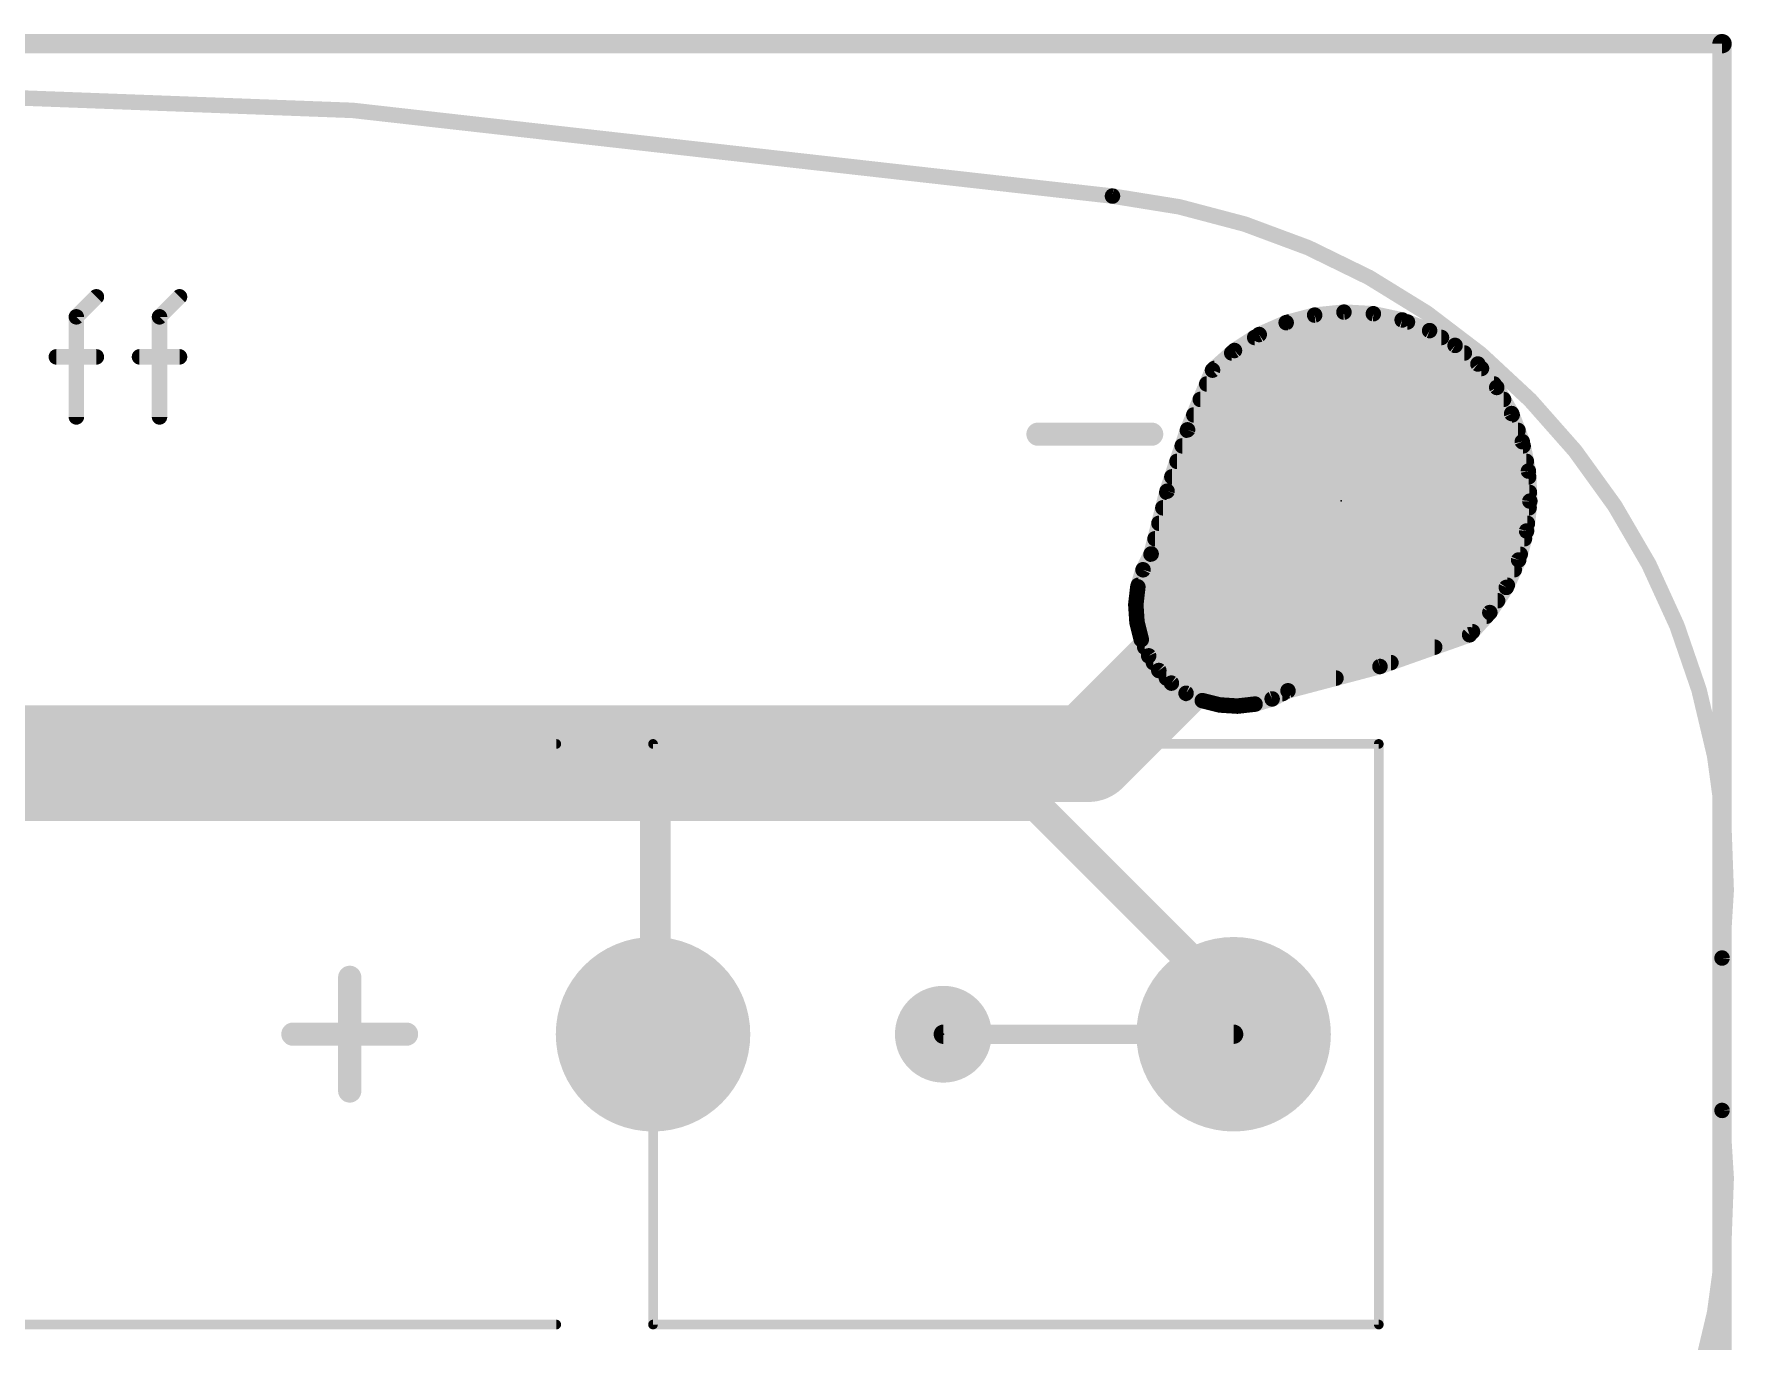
# Model space of a CAD drawing. Extents: x -28.2 to 28.2, y -13.1 to 13.1.
# Drawn here: x 5.85 to 28.16, y -4.04 to 13.13 of the extents above; entities that cross this region are included whole.
import ezdxf

# ---------------------------------------------------------------- set-up
doc = ezdxf.new("R2010")
doc.units = 0
for name, color, linetype in [('1', 12, 'CONTINUOUS'), ('16', 132, 'CONTINUOUS'), ('17', 110, 'CONTINUOUS'), ('20', 53, 'CONTINUOUS'), ('21', 41, 'CONTINUOUS'), ('23', 53, 'CONTINUOUS'), ('24', 53, 'CONTINUOUS'), ('51', 53, 'CONTINUOUS')]:
    doc.layers.add(name, color=color, linetype=linetype)

# ---------------------------------------------------------------- blocks, each defined once
blk = doc.blocks.new('ROUNDP')
at = {"const_width": 0.5}
blk.add_lwpolyline([(0, -0.25, 1), (0, 0.25, 1), (0, -0.25)], format="xyb", dxfattribs=at)
blk = doc.blocks.new('PIE')
at = {"const_width": 0.5}
blk.add_lwpolyline([(0, -0.25, 1), (0, 0.25, 1), (0, -0.25)], format="xyb", dxfattribs=at)

msp = doc.modelspace()

# ---------------------------------------------------------------- linework, layer by layer
at = {"layer": '1'}
for points, const_width in [([(22.2794, 9.3389), (21.9258, 9.1828)], 0.2032), ([(22.6532, 9.4378), (22.2794, 9.3389)], 0.2032), ([(22.3108, 9.3472), (23.8712, 9.3472)], 0.2032), ([(23.0378, 9.4771), (22.6532, 9.4378)], 0.2032), ([(23.4237, 9.4557), (23.0378, 9.4771)], 0.2032), ([(23.8016, 9.3741), (23.4237, 9.4557)], 0.2032), ([(24.1621, 9.2345), (23.8016, 9.3741)], 0.2032), ([(21.9258, 9.1828), (21.6009, 8.9732)], 0.2032), ([(21.8657, 9.144), (24.3178, 9.144)], 0.2032), ([(24.4963, 9.0402), (24.1621, 9.2345)], 0.2032), ([(21.6009, 8.9732), (21.3128, 8.7154)], 0.2032), ([(21.5647, 8.9408), (24.6184, 8.9408)], 0.2032), ([(24.7961, 8.7961), (24.4963, 9.0402)], 0.2032), ([(21.3128, 8.7154), (20.9853, 7.932)], 0.2032), ([(21.3376, 8.7376), (24.843, 8.7376)], 0.2032), ([(25.043, 8.4883), (24.7961, 8.7961)], 0.2032), ([(21.2371, 8.5344), (25.006, 8.5344)], 0.2032), ([(25.2387, 8.1458), (25.043, 8.4883)], 0.2032), ([(21.1522, 8.3312), (25.1327, 8.3312)], 0.2032), ([(20.9853, 7.932), (20.7163, 7.1266)], 0.2032), ([(21.0672, 8.128), (25.2454, 8.128)], 0.2032), ([(25.3784, 7.7769), (25.2387, 8.1458)], 0.2032), ([(20.915, 7.7216), (25.3899, 7.7216)], 0.2032), ([(20.9829, 7.9248), (25.3224, 7.9248)], 0.2032), ([(25.4587, 7.3906), (25.3784, 7.7769)], 0.2032), ([(20.8471, 7.5184), (25.4321, 7.5184)], 0.2032), ([(20.7793, 7.3152), (25.4623, 7.3152)], 0.2032), ([(25.4776, 6.9965), (25.4587, 7.3906)], 0.2032), ([(20.7163, 7.1266), (20.5074, 6.3035)], 0.2032), ([(20.7126, 7.112), (25.4721, 7.112)], 0.2032), ([(20.661, 6.9088), (25.468, 6.9088)], 0.2032), ([(25.4346, 6.6044), (25.4776, 6.9965)], 0.2032), ([(20.6095, 6.7056), (25.4457, 6.7056)], 0.2032), ([(25.3308, 6.2238), (25.4346, 6.6044)], 0.2032), ([(20.5579, 6.5024), (25.4068, 6.5024)], 0.2032), ([(20.5074, 6.3035), (20.4006, 6.0954)], 0.2032), ([(20.5052, 6.2992), (25.3514, 6.2992)], 0.2032), ([(25.1688, 5.8641), (25.3308, 6.2238)], 0.2032), ([(20.4006, 6.0954), (20.3328, 5.8715)], 0.2032), ([(20.401, 6.096), (25.2733, 6.096)], 0.2032), ([(20.3328, 5.8715), (20.3061, 5.6391)], 0.2032), ([(20.3393, 5.8928), (25.1817, 5.8928)], 0.2032), ([(24.9524, 5.5341), (25.1688, 5.8641)], 0.2032), ([(20.3061, 5.6391), (20.3215, 5.4057)], 0.2032), ([(20.3119, 5.6896), (25.0544, 5.6896)], 0.2032), ([(20.3162, 5.4864), (24.9091, 5.4864)], 0.2032), ([(24.6872, 5.2421), (24.9524, 5.5341)], 0.2032), ([(20.3215, 5.4057), (20.3784, 5.1788)], 0.2032), ([(20.3522, 5.2832), (24.7245, 5.2832)], 0.2032), ([(20.3784, 5.1788), (20.4749, 4.9658)], 0.2032), ([(20.4231, 5.08), (24.2288, 5.08)], 0.2032), ([(23.5104, 4.8259), (24.6872, 5.2421)], 0.2032), ([(20.4749, 4.9658), (20.608, 4.7734)], 0.2032), ([(20.5365, 4.8768), (23.6543, 4.8768)], 0.2032), ([(22.3035, 4.5074), (23.5104, 4.8259)], 0.2032), ([(20.608, 4.7734), (20.7734, 4.608)], 0.2032), ([(20.7079, 4.6736), (22.9332, 4.6736)], 0.2032), ([(20.7734, 4.608), (20.9658, 4.4749)], 0.2032), ([(20.9658, 4.4749), (21.1788, 4.3784)], 0.2032), ([(20.9757, 4.4704), (22.2313, 4.4704)], 0.2032), ([(21.1788, 4.3784), (21.4057, 4.3215)], 0.2032), ([(21.8715, 4.3328), (22.0954, 4.4006)], 0.2032), ([(22.0954, 4.4006), (22.3035, 4.5074)], 0.2032), ([(21.4057, 4.3215), (21.6391, 4.3061)], 0.2032), ([(21.6391, 4.3061), (21.8715, 4.3328)], 0.2032), ([(1, 3), (14, 3)], 0.4064), ([(14, 3), (19, 3)], 0.4064), ([(14, 3), (14, 0)], 0.4064), ([(19, 3), (21.6, 0.4)], 0.4064), ([(21.6, 0.4), (21.6, 0)], 0.4064), ([(21.6, 0), (21.59, 0)], 0.4064)]:
    msp.add_lwpolyline(points, dxfattribs=dict(at, const_width=const_width))
for points, const_width in [([(22.2664, 9.388, 1), (22.2924, 9.2898)], 0.1016), ([(22.3, 9.2924, 1), (22.2589, 9.3854)], 0.1016), ([(22.3108, 9.398, 1), (22.3108, 9.2964)], 0.1016), ([(22.648, 9.4884, 1), (22.6583, 9.3873)], 0.1016), ([(22.6662, 9.3887, 1), (22.6402, 9.4869)], 0.1016), ([(23.0406, 9.5278, 1), (23.0349, 9.4263)], 0.1016), ([(23.0429, 9.4265, 1), (23.0326, 9.5276)], 0.1016), ([(23.4345, 9.5053, 1), (23.413, 9.406)], 0.1016), ([(23.4209, 9.4049, 1), (23.4266, 9.5064)], 0.1016), ([(23.82, 9.4215, 1), (23.7833, 9.3268)], 0.1016), ([(23.7909, 9.3245, 1), (23.8123, 9.4238)], 0.1016), ([(23.8712, 9.2964, 1), (23.8712, 9.398)], 0.1016), ([(21.8657, 9.1948, 1), (21.8657, 9.0932)], 0.1016), ([(21.9053, 9.2292, 1), (21.9463, 9.1363)], 0.1016), ([(21.9533, 9.1401, 1), (21.8983, 9.2255)], 0.1016), ([(24.1877, 9.2784, 1), (24.1366, 9.1906)], 0.1016), ([(24.1438, 9.1871, 1), (24.1805, 9.2819)], 0.1016), ([(24.3178, 9.0932, 1), (24.3178, 9.1948)], 0.1016), ([(21.5647, 8.9916, 1), (21.5647, 8.89)], 0.1016), ([(21.5734, 9.0159, 1), (21.6285, 8.9305)], 0.1016), ([(21.6348, 8.9354, 1), (21.5671, 9.0111)], 0.1016), ([(24.5284, 9.0796, 1), (24.4643, 9.0008)], 0.1016), ([(24.4708, 8.9963, 1), (24.5219, 9.0841)], 0.1016), ([(24.6184, 8.89, 1), (24.6184, 8.9916)], 0.1016), ([(21.279, 8.7533, 1), (21.3467, 8.6776)], 0.1016), ([(21.3597, 8.6958, 1), (21.266, 8.735)], 0.1016), ([(21.3376, 8.7884, 1), (21.3376, 8.6868)], 0.1016), ([(24.8357, 8.8278, 1), (24.7564, 8.7643)], 0.1016), ([(24.764, 8.7567, 1), (24.8281, 8.8354)], 0.1016), ([(24.843, 8.6868, 1), (24.843, 8.7884)], 0.1016), ([(21.2371, 8.5852, 1), (21.2371, 8.4836)], 0.1016), ([(25.0871, 8.5135, 1), (24.9988, 8.4631)], 0.1016), ([(25.0033, 8.4566, 1), (25.0826, 8.5201)], 0.1016), ([(25.006, 8.4836, 1), (25.006, 8.5852)], 0.1016), ([(21.1522, 8.382, 1), (21.1522, 8.2804)], 0.1016), ([(25.1327, 8.2804, 1), (25.1327, 8.382)], 0.1016), ([(21.0334, 7.9159, 1), (20.9371, 7.9481)], 0.1016), ([(21.0672, 8.1788, 1), (21.0672, 8.0772)], 0.1016), ([(25.2862, 8.1638, 1), (25.1912, 8.1278)], 0.1016), ([(25.1946, 8.1206, 1), (25.2828, 8.171)], 0.1016), ([(25.2454, 8.0772, 1), (25.2454, 8.1788)], 0.1016), ([(20.915, 7.7724, 1), (20.915, 7.6708)], 0.1016), ([(20.9829, 7.9756, 1), (20.9829, 7.874)], 0.1016), ([(20.9384, 7.9516, 1), (21.0321, 7.9124)], 0.1016), ([(25.3224, 7.874, 1), (25.3224, 7.9756)], 0.1016), ([(25.4281, 7.7872, 1), (25.3287, 7.7665)], 0.1016), ([(25.3309, 7.7589, 1), (25.4259, 7.7949)], 0.1016), ([(25.3899, 7.6708, 1), (25.3899, 7.7724)], 0.1016), ([(20.8471, 7.5692, 1), (20.8471, 7.4676)], 0.1016), ([(25.4321, 7.4676, 1), (25.4321, 7.5692)], 0.1016), ([(20.7793, 7.366, 1), (20.7793, 7.2644)], 0.1016), ([(25.5095, 7.393, 1), (25.408, 7.3882)], 0.1016), ([(25.409, 7.3803, 1), (25.5084, 7.4009)], 0.1016), ([(25.4623, 7.2644, 1), (25.4623, 7.366)], 0.1016), ([(20.7126, 7.1628, 1), (20.7126, 7.0612)], 0.1016), ([(20.6681, 7.1427, 1), (20.7645, 7.1105)], 0.1016), ([(20.7655, 7.1141, 1), (20.6671, 7.1391)], 0.1016), ([(25.4721, 7.0612, 1), (25.4721, 7.1628)], 0.1016), ([(20.661, 6.9596, 1), (20.661, 6.858)], 0.1016), ([(25.4269, 6.9941, 1), (25.5283, 6.999)], 0.1016), ([(25.5281, 6.991, 1), (25.4271, 7.0021)], 0.1016), ([(25.468, 6.858, 1), (25.468, 6.9596)], 0.1016), ([(20.6095, 6.7564, 1), (20.6095, 6.6548)], 0.1016), ([(25.4836, 6.591, 1), (25.3856, 6.6177)], 0.1016), ([(25.4457, 6.6548, 1), (25.4457, 6.7564)], 0.1016), ([(20.5579, 6.5532, 1), (20.5579, 6.4516)], 0.1016), ([(25.3841, 6.6099, 1), (25.4851, 6.5988)], 0.1016), ([(25.4068, 6.4516, 1), (25.4068, 6.5532)], 0.1016), ([(20.5052, 6.35, 1), (20.5052, 6.2484)], 0.1016), ([(20.4582, 6.316, 1), (20.5567, 6.291)], 0.1016), ([(20.5526, 6.2803, 1), (20.4623, 6.3267)], 0.1016), ([(25.2818, 6.2371, 1), (25.3798, 6.2104)], 0.1016), ([(25.3771, 6.2029, 1), (25.2845, 6.2446)], 0.1016), ([(25.3514, 6.2484, 1), (25.3514, 6.35)], 0.1016), ([(20.3555, 6.1186, 1), (20.4458, 6.0722)], 0.1016), ([(20.401, 6.1468, 1), (20.401, 6.0452)], 0.1016), ([(20.4493, 6.0807, 1), (20.352, 6.1101)], 0.1016), ([(25.2733, 6.0452, 1), (25.2733, 6.1468)], 0.1016), ([(20.2842, 5.8863, 1), (20.3814, 5.8568)], 0.1016), ([(20.3833, 5.8657, 1), (20.2823, 5.8773)], 0.1016), ([(20.3393, 5.9436, 1), (20.3393, 5.842)], 0.1016), ([(25.1224, 5.8849, 1), (25.2151, 5.8432)], 0.1016), ([(25.2112, 5.8362, 1), (25.1263, 5.8919)], 0.1016), ([(25.1817, 5.842, 1), (25.1817, 5.9436)], 0.1016), ([(20.3568, 5.6425, 1), (20.2554, 5.6358)], 0.1016), ([(20.2557, 5.6449, 1), (20.3566, 5.6333)], 0.1016), ([(20.3119, 5.7404, 1), (20.3119, 5.6388)], 0.1016), ([(20.3162, 5.5372, 1), (20.3162, 5.4356)], 0.1016), ([(24.9099, 5.562, 1), (24.9949, 5.5063)], 0.1016), ([(24.9091, 5.4356, 1), (24.9091, 5.5372)], 0.1016), ([(24.99, 5.5, 1), (24.9148, 5.5683)], 0.1016), ([(25.0544, 5.6388, 1), (25.0544, 5.7404)], 0.1016), ([(20.3708, 5.4181, 1), (20.2722, 5.3934)], 0.1016), ([(20.2708, 5.4024, 1), (20.3722, 5.4091)], 0.1016), ([(20.3522, 5.334, 1), (20.3522, 5.2324)], 0.1016), ([(24.7245, 5.2324, 1), (24.7245, 5.334)], 0.1016), ([(20.4246, 5.1998, 1), (20.3321, 5.1579)], 0.1016), ([(20.3291, 5.1665, 1), (20.4276, 5.1912)], 0.1016), ([(20.4231, 5.1308, 1), (20.4231, 5.0292)], 0.1016), ([(24.2288, 5.0292, 1), (24.2288, 5.1308)], 0.1016), ([(24.6496, 5.2763, 1), (24.7248, 5.208)], 0.1016), ([(24.7041, 5.1942, 1), (24.6702, 5.29)], 0.1016), ([(20.5167, 4.9947, 1), (20.4331, 4.9369)], 0.1016), ([(20.4286, 4.9448, 1), (20.5212, 4.9868)], 0.1016), ([(20.5365, 4.9276, 1), (20.5365, 4.826)], 0.1016), ([(23.4935, 4.8738, 1), (23.5273, 4.778)], 0.1016), ([(23.5234, 4.7768, 1), (23.4974, 4.875)], 0.1016), ([(23.6543, 4.826, 1), (23.6543, 4.9276)], 0.1016), ([(20.644, 4.8094, 1), (20.5721, 4.7375)], 0.1016), ([(20.5663, 4.7445, 1), (20.6498, 4.8024)], 0.1016), ([(20.7079, 4.7244, 1), (20.7079, 4.6228)], 0.1016), ([(20.8024, 4.6498, 1), (20.7445, 4.5663)], 0.1016), ([(20.7375, 4.5721, 1), (20.8094, 4.644)], 0.1016), ([(22.9332, 4.6228, 1), (22.9332, 4.7244)], 0.1016), ([(20.9868, 4.5212, 1), (20.9448, 4.4286)], 0.1016), ([(20.9757, 4.5212, 1), (20.9757, 4.4196)], 0.1016), ([(20.9369, 4.4331, 1), (20.9947, 4.5167)], 0.1016), ([(21.1912, 4.4276, 1), (21.1665, 4.3291)], 0.1016), ([(21.1579, 4.3321, 1), (21.1998, 4.4246)], 0.1016), ([(22.0722, 4.4458, 1), (22.1186, 4.3555)], 0.1016), ([(22.1101, 4.352, 1), (22.0807, 4.4493)], 0.1016), ([(22.2313, 4.4196, 1), (22.2313, 4.5212)], 0.1016), ([(22.2905, 4.5566, 1), (22.3165, 4.4583)], 0.1016), ([(22.3267, 4.4623, 1), (22.2803, 4.5526)], 0.1016), ([(21.4091, 4.3722, 1), (21.4024, 4.2708)], 0.1016), ([(21.3934, 4.2722, 1), (21.4181, 4.3708)], 0.1016), ([(21.6333, 4.3566, 1), (21.6449, 4.2557)], 0.1016), ([(21.6358, 4.2554, 1), (21.6425, 4.3568)], 0.1016), ([(21.8568, 4.3814, 1), (21.8863, 4.2842)], 0.1016), ([(21.8773, 4.2823, 1), (21.8657, 4.3833)], 0.1016), ([(14, 3.1016, 1), (14, 2.8984)], 0.2032), ([(14.1016, 3, 1), (13.8984, 3)], 0.2032), ([(14, 2.8984, 1), (14, 3.1016)], 0.2032), ([(19.0718, 3.0718, 1), (18.9282, 2.9282)], 0.2032), ([(19, 2.8984, 1), (19, 3.1016)], 0.2032), ([(21.7016, 0.4, 1), (21.4984, 0.4)], 0.2032), ([(21.5282, 0.3282, 1), (21.6718, 0.4718)], 0.2032), ([(13.8984, 0, 1), (14.1016, 0)], 0.2032), ([(21.59, 0.1016, 1), (21.59, -0.1016)], 0.2032), ([(21.4984, 0, 1), (21.7016, 0)], 0.2032), ([(21.6, -0.1016, 1), (21.6, 0.1016)], 0.2032)]:
    msp.add_lwpolyline(points, format="xyb", dxfattribs=dict(at, const_width=const_width))
at = {"layer": '16'}
for points, const_width in [([(-28, 13), (28, 13)], 0.254), ([(28, 13), (28, -13)], 0.254), ([(21.9258, 9.1828), (22.2794, 9.3389)], 0.2032), ([(22.2794, 9.3389), (22.6532, 9.4379)], 0.2032), ([(22.3106, 9.3472), (23.8713, 9.3472)], 0.2032), ([(22.6532, 9.4379), (23.0378, 9.4771)], 0.2032), ([(23.0378, 9.4771), (23.4237, 9.4557)], 0.2032), ([(23.4237, 9.4557), (23.8016, 9.3742)], 0.2032), ([(23.8016, 9.3742), (24.1621, 9.2345)], 0.2032), ([(21.6009, 8.9732), (21.9258, 9.1828)], 0.2032), ([(21.8657, 9.144), (24.3179, 9.144)], 0.2032), ([(24.1621, 9.2345), (24.4963, 9.0402)], 0.2032), ([(21.3128, 8.7154), (21.6009, 8.9732)], 0.2032), ([(21.5647, 8.9408), (24.6184, 8.9408)], 0.2032), ([(24.4963, 9.0402), (24.7961, 8.7961)], 0.2032), ([(20.9853, 7.932), (21.3128, 8.7154)], 0.2032), ([(21.3376, 8.7376), (24.8429, 8.7376)], 0.2032), ([(24.7961, 8.7961), (25.0429, 8.4883)], 0.2032), ([(21.2371, 8.5344), (25.006, 8.5344)], 0.2032), ([(25.0429, 8.4883), (25.2386, 8.1458)], 0.2032), ([(21.1522, 8.3312), (25.1327, 8.3312)], 0.2032), ([(20.7163, 7.1266), (20.9853, 7.932)], 0.2032), ([(21.0672, 8.128), (25.2454, 8.128)], 0.2032), ([(25.2386, 8.1458), (25.3784, 7.7769)], 0.2032), ([(20.915, 7.7216), (25.3899, 7.7216)], 0.2032), ([(20.9828, 7.9248), (25.3223, 7.9248)], 0.2032), ([(25.3784, 7.7769), (25.4587, 7.3906)], 0.2032), ([(19.685, 3.683), (23, 6.998)], 1.27), ([(20.8471, 7.5184), (25.4321, 7.5184)], 0.2032), ([(23, 6.998), (23, 7)], 1.27), ([(20.7793, 7.3152), (25.4623, 7.3152)], 0.2032), ([(25.4587, 7.3906), (25.4776, 6.9965)], 0.2032), ([(20.5074, 6.3035), (20.7163, 7.1266)], 0.2032), ([(20.7126, 7.112), (25.472, 7.112)], 0.2032), ([(20.661, 6.9088), (25.4679, 6.9088)], 0.2032), ([(25.4776, 6.9965), (25.4346, 6.6044)], 0.2032), ([(20.6095, 6.7056), (25.4457, 6.7056)], 0.2032), ([(25.4346, 6.6044), (25.3308, 6.2238)], 0.2032), ([(20.5579, 6.5024), (25.4068, 6.5024)], 0.2032), ([(20.4006, 6.0954), (20.5074, 6.3035)], 0.2032), ([(20.5052, 6.2992), (25.3514, 6.2992)], 0.2032), ([(25.3308, 6.2238), (25.1687, 5.8641)], 0.2032), ([(20.3328, 5.8715), (20.4006, 6.0954)], 0.2032), ([(20.401, 6.096), (25.2732, 6.096)], 0.2032), ([(20.3061, 5.6391), (20.3328, 5.8715)], 0.2032), ([(20.3393, 5.8928), (25.1817, 5.8928)], 0.2032), ([(25.1687, 5.8641), (24.9524, 5.5342)], 0.2032), ([(20.3215, 5.4057), (20.3061, 5.6391)], 0.2032), ([(20.3119, 5.6896), (25.0543, 5.6896)], 0.2032), ([(20.3162, 5.4864), (24.909, 5.4864)], 0.2032), ([(24.9524, 5.5342), (24.6872, 5.2421)], 0.2032), ([(20.3784, 5.1788), (20.3215, 5.4057)], 0.2032), ([(20.3522, 5.2832), (24.7245, 5.2832)], 0.2032), ([(20.4749, 4.9658), (20.3784, 5.1788)], 0.2032), ([(20.4231, 5.08), (24.2288, 5.08)], 0.2032), ([(24.6872, 5.2421), (23.5104, 4.8259)], 0.2032), ([(20.608, 4.7734), (20.4749, 4.9658)], 0.2032), ([(20.5365, 4.8768), (23.6543, 4.8768)], 0.2032), ([(23.5104, 4.8259), (22.3035, 4.5074)], 0.2032), ([(20.7734, 4.608), (20.608, 4.7734)], 0.2032), ([(20.7079, 4.6736), (22.9332, 4.6736)], 0.2032), ([(20.9658, 4.4749), (20.7734, 4.608)], 0.2032), ([(21.1788, 4.3784), (20.9658, 4.4749)], 0.2032), ([(20.9757, 4.4704), (22.2313, 4.4704)], 0.2032), ([(21.4057, 4.3215), (21.1788, 4.3784)], 0.2032), ([(22.0954, 4.4006), (21.8715, 4.3328)], 0.2032), ([(22.3035, 4.5074), (22.0954, 4.4006)], 0.2032), ([(-19.683, 3.683), (19.685, 3.683)], 1.27), ([(21.6391, 4.3061), (21.4057, 4.3215)], 0.2032), ([(21.8715, 4.3328), (21.6391, 4.3061)], 0.2032), ([(21.59, 0), (17.78, 0)], 0.254)]:
    msp.add_lwpolyline(points, dxfattribs=dict(at, const_width=const_width))
for points, const_width in [([(28.0635, 13, 1), (27.9365, 13)], 0.127), ([(28, 12.9365, 1), (28, 13.0635)], 0.127), ([(22.2664, 9.3881, 1), (22.2924, 9.2898)], 0.1016), ([(22.3, 9.2925, 1), (22.2589, 9.3854)], 0.1016), ([(22.3106, 9.398, 1), (22.3106, 9.2964)], 0.1016), ([(22.648, 9.4884, 1), (22.6583, 9.3873)], 0.1016), ([(22.6662, 9.3888, 1), (22.6402, 9.487)], 0.1016), ([(23.0406, 9.5278, 1), (23.0349, 9.4264)], 0.1016), ([(23.0429, 9.4266, 1), (23.0326, 9.5276)], 0.1016), ([(23.4345, 9.5054, 1), (23.413, 9.406)], 0.1016), ([(23.4209, 9.405, 1), (23.4266, 9.5064)], 0.1016), ([(23.82, 9.4215, 1), (23.7833, 9.3268)], 0.1016), ([(23.7909, 9.3245, 1), (23.8124, 9.4238)], 0.1016), ([(23.8713, 9.2964, 1), (23.8713, 9.398)], 0.1016), ([(21.8657, 9.1948, 1), (21.8657, 9.0932)], 0.1016), ([(21.9053, 9.2293, 1), (21.9463, 9.1363)], 0.1016), ([(21.9533, 9.1401, 1), (21.8983, 9.2255)], 0.1016), ([(24.1877, 9.2785, 1), (24.1366, 9.1906)], 0.1016), ([(24.1438, 9.1872, 1), (24.1805, 9.2819)], 0.1016), ([(24.3179, 9.0932, 1), (24.3179, 9.1948)], 0.1016), ([(21.5647, 8.9916, 1), (21.5647, 8.89)], 0.1016), ([(21.5734, 9.0159, 1), (21.6285, 8.9305)], 0.1016), ([(21.6348, 8.9354, 1), (21.5671, 9.0111)], 0.1016), ([(24.5284, 9.0796, 1), (24.4643, 9.0009)], 0.1016), ([(24.4708, 8.9963, 1), (24.5219, 9.0842)], 0.1016), ([(24.6184, 8.89, 1), (24.6184, 8.9916)], 0.1016), ([(21.279, 8.7533, 1), (21.3467, 8.6776)], 0.1016), ([(21.3597, 8.6958, 1), (21.266, 8.735)], 0.1016), ([(21.3376, 8.7884, 1), (21.3376, 8.6868)], 0.1016), ([(24.8357, 8.8278, 1), (24.7564, 8.7643)], 0.1016), ([(24.764, 8.7567, 1), (24.8281, 8.8354)], 0.1016), ([(24.8429, 8.6868, 1), (24.8429, 8.7884)], 0.1016), ([(21.2371, 8.5852, 1), (21.2371, 8.4836)], 0.1016), ([(25.087, 8.5135, 1), (24.9988, 8.4631)], 0.1016), ([(25.0033, 8.4565, 1), (25.0826, 8.5201)], 0.1016), ([(25.006, 8.4836, 1), (25.006, 8.5852)], 0.1016), ([(21.1522, 8.382, 1), (21.1522, 8.2804)], 0.1016), ([(25.1327, 8.2804, 1), (25.1327, 8.382)], 0.1016), ([(21.0334, 7.9159, 1), (20.9371, 7.9481)], 0.1016), ([(21.0672, 8.1788, 1), (21.0672, 8.0772)], 0.1016), ([(25.2862, 8.1638, 1), (25.1911, 8.1278)], 0.1016), ([(25.1945, 8.1206, 1), (25.2828, 8.171)], 0.1016), ([(25.2454, 8.0772, 1), (25.2454, 8.1788)], 0.1016), ([(20.915, 7.7724, 1), (20.915, 7.6708)], 0.1016), ([(20.9828, 7.9756, 1), (20.9828, 7.874)], 0.1016), ([(20.9384, 7.9516, 1), (21.0321, 7.9124)], 0.1016), ([(25.3223, 7.874, 1), (25.3223, 7.9756)], 0.1016), ([(25.4281, 7.7872, 1), (25.3286, 7.7665)], 0.1016), ([(25.3309, 7.7589, 1), (25.4259, 7.7948)], 0.1016), ([(25.3899, 7.6708, 1), (25.3899, 7.7724)], 0.1016), ([(20.8471, 7.5692, 1), (20.8471, 7.4676)], 0.1016), ([(23.3175, 7, 1), (22.6825, 7)], 0.635), ([(23.2245, 6.7735, 1), (22.7755, 7.2225)], 0.635), ([(25.4321, 7.4676, 1), (25.4321, 7.5692)], 0.1016), ([(20.7793, 7.366, 1), (20.7793, 7.2644)], 0.1016), ([(25.5094, 7.393, 1), (25.4079, 7.3882)], 0.1016), ([(25.4089, 7.3803, 1), (25.5084, 7.4009)], 0.1016), ([(25.4623, 7.2644, 1), (25.4623, 7.366)], 0.1016), ([(20.7126, 7.1628, 1), (20.7126, 7.0612)], 0.1016), ([(20.6681, 7.1427, 1), (20.7645, 7.1105)], 0.1016), ([(20.7655, 7.1141, 1), (20.6671, 7.1391)], 0.1016), ([(22.6825, 6.998, 1), (23.3175, 6.998)], 0.635), ([(25.472, 7.0612, 1), (25.472, 7.1628)], 0.1016), ([(20.661, 6.9596, 1), (20.661, 6.858)], 0.1016), ([(25.4268, 6.9941, 1), (25.5283, 6.999)], 0.1016), ([(25.5281, 6.991, 1), (25.4271, 7.0021)], 0.1016), ([(25.4679, 6.858, 1), (25.4679, 6.9596)], 0.1016), ([(20.6095, 6.7564, 1), (20.6095, 6.6548)], 0.1016), ([(25.4836, 6.591, 1), (25.3856, 6.6177)], 0.1016), ([(25.4457, 6.6548, 1), (25.4457, 6.7564)], 0.1016), ([(20.5579, 6.5532, 1), (20.5579, 6.4516)], 0.1016), ([(25.3841, 6.6099, 1), (25.4851, 6.5988)], 0.1016), ([(25.4068, 6.4516, 1), (25.4068, 6.5532)], 0.1016), ([(20.5052, 6.35, 1), (20.5052, 6.2484)], 0.1016), ([(20.4582, 6.316, 1), (20.5567, 6.291)], 0.1016), ([(20.5526, 6.2803, 1), (20.4623, 6.3267)], 0.1016), ([(25.2818, 6.2371, 1), (25.3798, 6.2104)], 0.1016), ([(25.3771, 6.2029, 1), (25.2845, 6.2446)], 0.1016), ([(25.3514, 6.2484, 1), (25.3514, 6.35)], 0.1016), ([(20.3555, 6.1186, 1), (20.4458, 6.0722)], 0.1016), ([(20.401, 6.1468, 1), (20.401, 6.0452)], 0.1016), ([(20.4493, 6.0807, 1), (20.352, 6.1101)], 0.1016), ([(25.2732, 6.0452, 1), (25.2732, 6.1468)], 0.1016), ([(20.2842, 5.8863, 1), (20.3814, 5.8568)], 0.1016), ([(20.3833, 5.8657, 1), (20.2823, 5.8773)], 0.1016), ([(20.3393, 5.9436, 1), (20.3393, 5.842)], 0.1016), ([(25.1224, 5.8849, 1), (25.2151, 5.8432)], 0.1016), ([(25.2112, 5.8362, 1), (25.1263, 5.8919)], 0.1016), ([(25.1817, 5.842, 1), (25.1817, 5.9436)], 0.1016), ([(20.3568, 5.6425, 1), (20.2554, 5.6358)], 0.1016), ([(20.2557, 5.6449, 1), (20.3566, 5.6333)], 0.1016), ([(20.3119, 5.7404, 1), (20.3119, 5.6388)], 0.1016), ([(20.3162, 5.5372, 1), (20.3162, 5.4356)], 0.1016), ([(24.9099, 5.562, 1), (24.9949, 5.5063)], 0.1016), ([(24.909, 5.4356, 1), (24.909, 5.5372)], 0.1016), ([(24.99, 5.5, 1), (24.9148, 5.5683)], 0.1016), ([(25.0543, 5.6388, 1), (25.0543, 5.7404)], 0.1016), ([(20.3708, 5.4181, 1), (20.2722, 5.3934)], 0.1016), ([(20.2708, 5.4024, 1), (20.3722, 5.4091)], 0.1016), ([(20.3522, 5.334, 1), (20.3522, 5.2324)], 0.1016), ([(24.7245, 5.2324, 1), (24.7245, 5.334)], 0.1016), ([(20.4246, 5.1998, 1), (20.3321, 5.1579)], 0.1016), ([(20.3291, 5.1665, 1), (20.4276, 5.1912)], 0.1016), ([(20.4231, 5.1308, 1), (20.4231, 5.0292)], 0.1016), ([(24.2288, 5.0292, 1), (24.2288, 5.1308)], 0.1016), ([(24.6496, 5.2763, 1), (24.7248, 5.208)], 0.1016), ([(24.7041, 5.1942, 1), (24.6702, 5.29)], 0.1016), ([(20.5167, 4.9947, 1), (20.4331, 4.9369)], 0.1016), ([(20.4286, 4.9448, 1), (20.5212, 4.9868)], 0.1016), ([(20.5365, 4.9276, 1), (20.5365, 4.826)], 0.1016), ([(23.4935, 4.8738, 1), (23.5273, 4.778)], 0.1016), ([(23.5234, 4.7768, 1), (23.4974, 4.875)], 0.1016), ([(23.6543, 4.826, 1), (23.6543, 4.9276)], 0.1016), ([(20.644, 4.8094, 1), (20.5721, 4.7375)], 0.1016), ([(20.5663, 4.7445, 1), (20.6498, 4.8024)], 0.1016), ([(20.7079, 4.7244, 1), (20.7079, 4.6228)], 0.1016), ([(20.8024, 4.6498, 1), (20.7445, 4.5663)], 0.1016), ([(20.7375, 4.5721, 1), (20.8094, 4.644)], 0.1016), ([(22.9332, 4.6228, 1), (22.9332, 4.7244)], 0.1016), ([(20.9868, 4.5212, 1), (20.9448, 4.4286)], 0.1016), ([(20.9757, 4.5212, 1), (20.9757, 4.4196)], 0.1016), ([(20.9369, 4.4331, 1), (20.9947, 4.5167)], 0.1016), ([(21.1912, 4.4276, 1), (21.1665, 4.3291)], 0.1016), ([(21.1579, 4.3321, 1), (21.1998, 4.4246)], 0.1016), ([(22.0722, 4.4458, 1), (22.1186, 4.3555)], 0.1016), ([(22.1101, 4.352, 1), (22.0807, 4.4493)], 0.1016), ([(22.2313, 4.4196, 1), (22.2313, 4.5212)], 0.1016), ([(22.2905, 4.5566, 1), (22.3165, 4.4583)], 0.1016), ([(22.3267, 4.4623, 1), (22.2803, 4.5526)], 0.1016), ([(19.685, 3.3655, 1), (19.685, 4.0005)], 0.635), ([(21.4091, 4.3722, 1), (21.4024, 4.2708)], 0.1016), ([(21.3934, 4.2722, 1), (21.4181, 4.3708)], 0.1016), ([(21.6333, 4.3566, 1), (21.6449, 4.2557)], 0.1016), ([(21.6358, 4.2554, 1), (21.6425, 4.3568)], 0.1016), ([(21.8568, 4.3814, 1), (21.8863, 4.2842)], 0.1016), ([(21.8773, 4.2823, 1), (21.8657, 4.3833)], 0.1016), ([(19.4605, 3.9075, 1), (19.9095, 3.4585)], 0.635), ([(17.78, 0.0635, 1), (17.78, -0.0635)], 0.127), ([(21.59, -0.0635, 1), (21.59, 0.0635)], 0.127)]:
    msp.add_lwpolyline(points, format="xyb", dxfattribs=dict(at, const_width=const_width))
at = {"layer": '20'}
for points, const_width in [([(20, 11, 0.075), (-20, 11)], 0.2032), ([(28, 1, 0.4142), (20, 11)], 0.2032), ([(20.0056, 11.0505, 1), (19.9944, 10.9495)], 0.1016), ([(19.9924, 10.9498, 1), (20.0076, 11.0502)], 0.1016), ([(28.0508, 1, 1), (27.9492, 1)], 0.1016), ([(27.9495, 1.0056, 1), (28.0505, 0.9944)], 0.1016), ([(20, -11, 0.4142), (28, -1)], 0.2032), ([(28.0505, -0.9944, 1), (27.9495, -1.0056)], 0.1016), ([(27.9492, -1, 1), (28.0508, -1)], 0.1016)]:
    msp.add_lwpolyline(points, format="xyb", dxfattribs=dict(at, const_width=const_width))
at = {"layer": '20', "const_width": 0.2032}
msp.add_lwpolyline([(28, -1), (28, 1)], dxfattribs=at)
at = {"layer": '21'}
for points, const_width in [([(6.4014, 9.4151), (6.6641, 9.6777)], 0.2032), ([(7.4929, 9.4151), (7.7556, 9.6777)], 0.2032), ([(6.4014, 8.1016), (6.4014, 9.4151)], 0.2032), ([(7.4929, 8.1016), (7.4929, 9.4151)], 0.2032), ([(6.1388, 8.8897), (6.6641, 8.8897)], 0.2032), ([(7.2302, 8.8897), (7.7556, 8.8897)], 0.2032), ([(19.0226, 7.875), (20.514, 7.875)], 0.3048), ([(9.9893, 0.7467), (9.9893, -0.7448)], 0.3048), ([(9.2436, 0.001), (10.735, 0.001)], 0.3048)]:
    msp.add_lwpolyline(points, dxfattribs=dict(at, const_width=const_width))
for points, const_width in [([(6.7001, 9.6418, 1), (6.6282, 9.7137)], 0.1016), ([(7.7915, 9.6418, 1), (7.7197, 9.7137)], 0.1016), ([(6.4522, 9.4151, 1), (6.3506, 9.4151)], 0.1016), ([(6.3655, 9.451, 1), (6.4374, 9.3791)], 0.1016), ([(7.5437, 9.4151, 1), (7.4421, 9.4151)], 0.1016), ([(7.457, 9.451, 1), (7.5288, 9.3791)], 0.1016), ([(6.1388, 8.9405, 1), (6.1388, 8.8389)], 0.1016), ([(6.6641, 8.8389, 1), (6.6641, 8.9405)], 0.1016), ([(7.2302, 8.9405, 1), (7.2302, 8.8389)], 0.1016), ([(7.7556, 8.8389, 1), (7.7556, 8.9405)], 0.1016), ([(6.3506, 8.1016, 1), (6.4522, 8.1016)], 0.1016), ([(7.4421, 8.1016, 1), (7.5437, 8.1016)], 0.1016), ([(19.0226, 7.9512, 1), (19.0226, 7.7988)], 0.1524), ([(20.514, 7.7988, 1), (20.514, 7.9512)], 0.1524), ([(10.0655, 0.7467, 1), (9.9131, 0.7467)], 0.1524), ([(9.2436, 0.0772, 1), (9.2436, -0.0752)], 0.1524), ([(10.735, -0.0752, 1), (10.735, 0.0772)], 0.1524), ([(9.9131, -0.7448, 1), (10.0655, -0.7448)], 0.1524)]:
    msp.add_lwpolyline(points, format="xyb", dxfattribs=dict(at, const_width=const_width))
at = {"layer": '23'}
msp.add_point((23, 7), dxfattribs=at)
at = {"layer": '24'}
msp.add_point((17.78, 0), dxfattribs=at)
at = {"layer": '51', "const_width": 0.127}
for points in [[(-12.7, 3.81), (12.7, 3.81)], [(13.97, -3.81), (13.97, 3.81)], [(13.97, 3.81), (23.495, 3.81)], [(23.495, 3.81), (23.495, -3.81)], [(12.7, -3.81), (-12.7, -3.81)], [(23.495, -3.81), (13.97, -3.81)]]:
    msp.add_lwpolyline(points, dxfattribs=at)
at = {"layer": '51', "const_width": 0.0635}
for points in [[(12.7, 3.7782, 1), (12.7, 3.8418)], [(13.97, 3.8418, 1), (13.97, 3.7782)], [(14.0018, 3.81, 1), (13.9383, 3.81)], [(23.5267, 3.81, 1), (23.4633, 3.81)], [(23.495, 3.7782, 1), (23.495, 3.8418)], [(12.7, -3.8418, 1), (12.7, -3.7782)], [(13.97, -3.7782, 1), (13.97, -3.8418)], [(13.9383, -3.81, 1), (14.0018, -3.81)], [(23.4633, -3.81, 1), (23.5267, -3.81)], [(23.495, -3.8418, 1), (23.495, -3.7782)]]:
    msp.add_lwpolyline(points, format="xyb", dxfattribs=at)

# ---------------------------------------------------------------- block references
at = {"layer": '16', "xscale": 1.27, "yscale": 1.27}
msp.add_blockref('PIE', (17.78, 0), dxfattribs=at)
at = {"layer": '17'}
for p, xscale, yscale, rotation in [((23, 7), 3.81, 3.81, 225), ((23, 7), 3.81, 3.81, 225), ((13.97, 0), 2.5527, 2.5527, 180), ((13.97, 0), 2.5527, 2.5527, 180), ((21.59, 0), 2.5527, 2.5527, 180), ((21.59, 0), 2.5527, 2.5527, 180)]:
    msp.add_blockref('ROUNDP', p, dxfattribs=dict(at, xscale=xscale, yscale=yscale, rotation=rotation))

doc.saveas('drawing.dxf')
